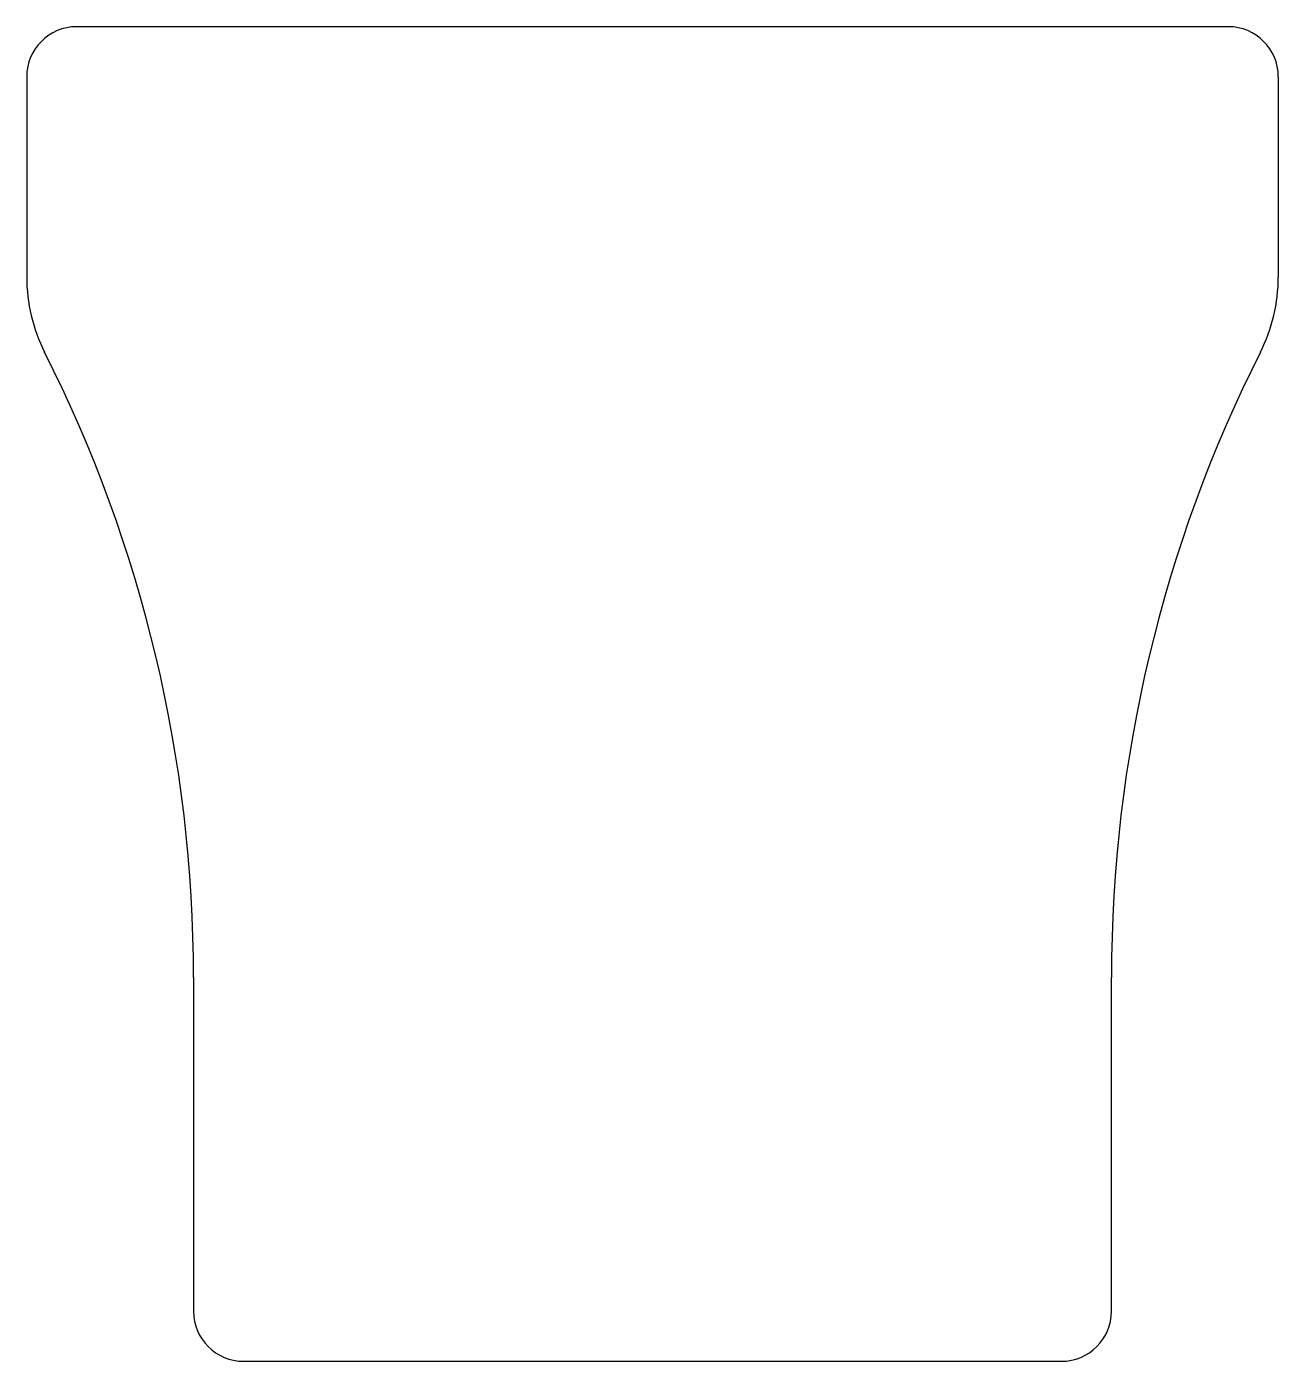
# Model space of a CAD drawing. Extents: x 0 to 75, y 0 to 80.
import ezdxf

# ---------------------------------------------------------------- set-up
doc = ezdxf.new("R2010")
doc.units = 0
doc.layers.add('Sketch', color=7, linetype='CONTINUOUS')

msp = doc.modelspace()

# ---------------------------------------------------------------- linework, layer by layer
at = {"layer": 'Sketch'}
for p, q in [((72, 80), (3, 80)), ((0, 77), (0, 65)), ((75, 77), (75, 65)), ((10, 23), (10, 3)), ((65, 3), (65, 23)), ((13, 0), (62, 0))]:
    msp.add_line(p, q, dxfattribs=at)
for centre, radius, start, end in [((3, 77), 3, 90, 180), ((72, 77), 3, 0, 90), ((10, 65), 10, 180, -153.215), ((65, 65), 10, -26.785, 0), ((-73.2, 23), 83.2, 0, 26.785), ((148.2, 23), 83.2, 153.215, -180), ((13, 3), 3, 180, -90), ((62, 3), 3, -90, 0)]:
    msp.add_arc(centre, radius, start, end, dxfattribs=at)

doc.saveas('drawing.dxf')
